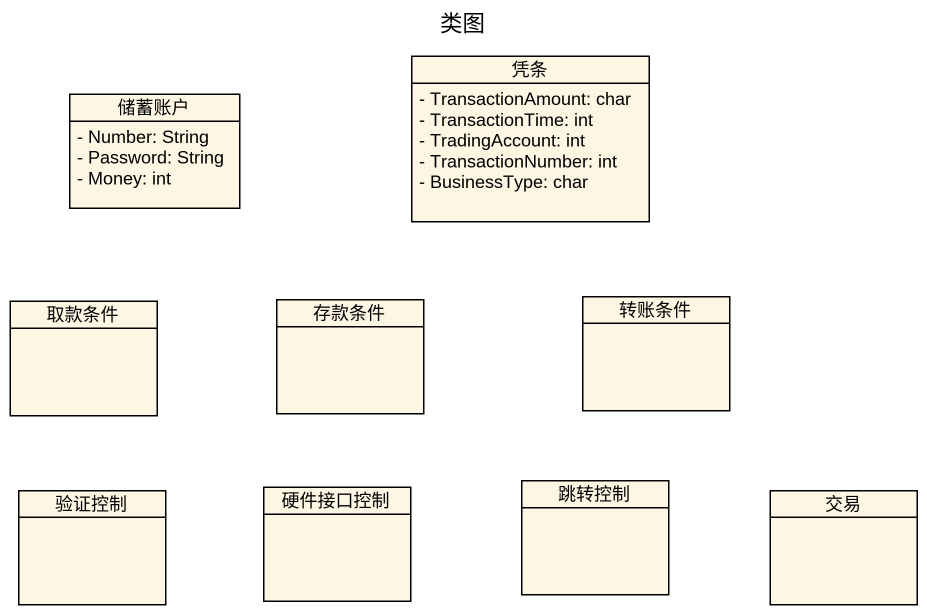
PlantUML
@startuml
title 类图
hide circle
hide empty members
skinparam classAttributeIconSize 0
class 凭条 {
  - TransactionAmount: char
  - TransactionTime: int
  - TradingAccount: int
  - TransactionNumber: int
  - BusinessType: char
}
class 储蓄账户 {
  - Number: String
  - Password: String
  - Money: int
}
class 取款条件
class 存款条件
class 转账条件
class 验证控制
class 硬件接口控制
class 跳转控制
class 交易
@enduml
